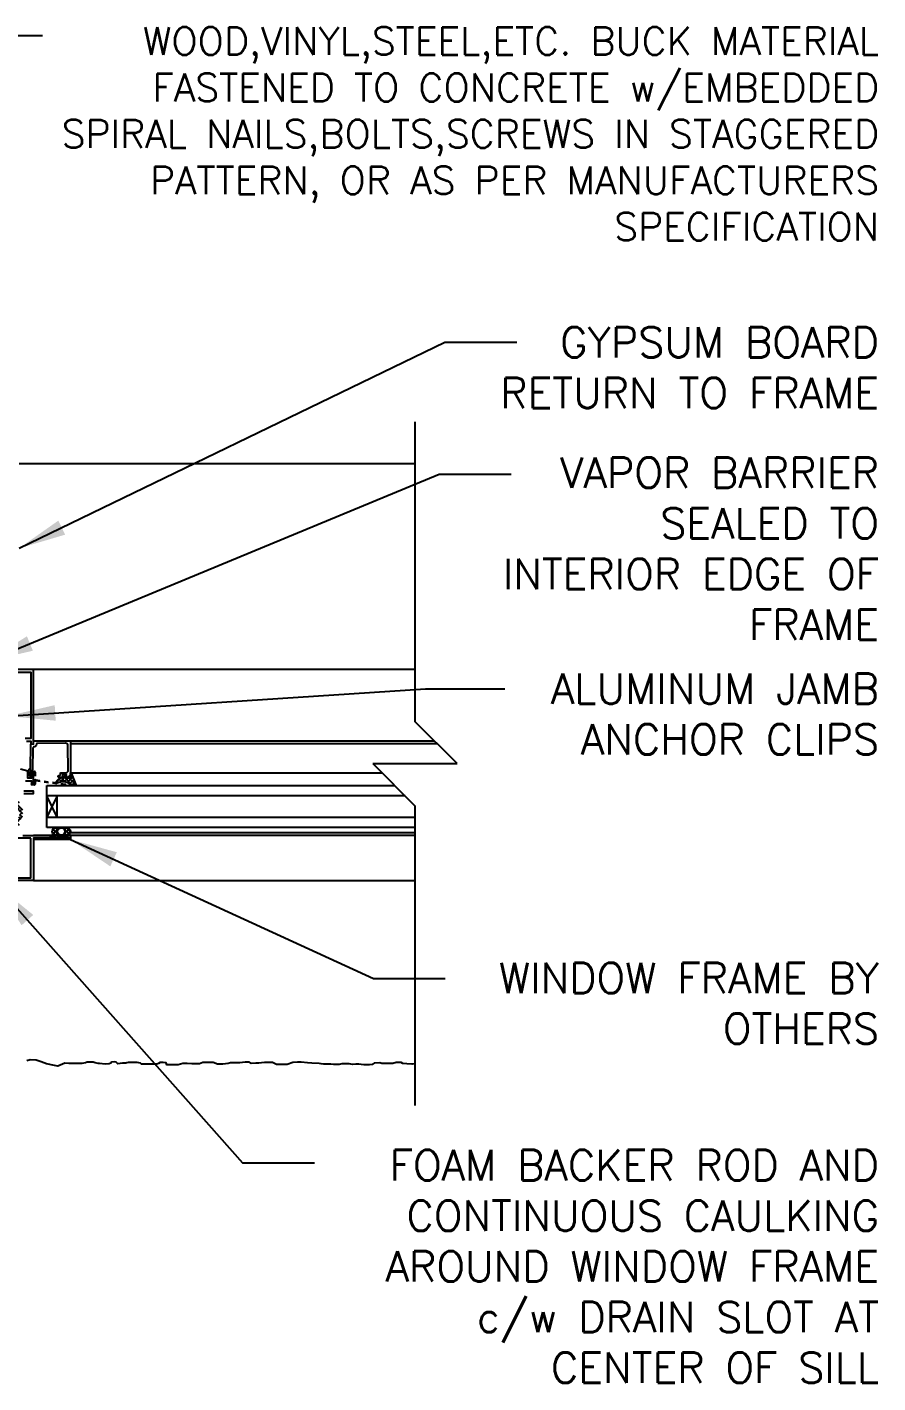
# Model space of a CAD drawing. Header units: inches. Extents: x 2867.8 to 2923.9, y 435.6 to 497.9.
# Drawn here: x 2903.74 to 2923.91, y 465.77 to 497.91 of the extents above; entities that cross this region are included whole.
import ezdxf

# ---------------------------------------------------------------- set-up
doc = ezdxf.new("R2010")
doc.units = ezdxf.units.IN
doc.header["$LTSCALE"] = 0.5
doc.header["$MEASUREMENT"] = 0
doc.linetypes.add('HIDDEN2', pattern=[0.1875, 0.125, -0.0625])
for name, color, linetype in [('HATCH', 12, 'CONTINUOUS'), ('LINE18', 9, 'CONTINUOUS'), ('line25', 2, 'CONTINUOUS'), ('LINE9', 9, 'CONTINUOUS'), ('TEXT', 4, 'CONTINUOUS')]:
    doc.layers.add(name, color=color, linetype=linetype)
doc.styles.add('DIM', font='romans.shx', dxfattribs={"width": 0.7})
doc.styles.get("Standard").update_dxf_attribs({"font": 'romans.shx'})
doc.dimstyles.new('ext_12', dxfattribs={"dimscale": 12, "dimtxt": 0.09375, "dimasz": 0.09375, "dimexe": 0.09375, "dimexo": 0.0625, "dimgap": 0.0625, "dimtad": 1, "dimdec": 1, "dimzin": 3, "dimdsep": 46, "dimlunit": 4, "dimtxsty": 'DIM', "dimcen": 0.09, "dimdle": 0.09375, "dimclrt": 4, "dimadec": 0, "dimazin": 0, "dimtfac": 1, "dimtdec": 1, "dimtmove": 2, "dimatfit": 3, "dimfxl": 0, "dimfrac": 2, "dimtolj": 1, "dimtzin": 0, "dimarcsym": 0})

msp = doc.modelspace()

# ---------------------------------------------------------------- hatches: boundary and pattern name
at = {"layer": 'HATCH'}
h = msp.add_hatch(dxfattribs=at)
h.set_pattern_fill('ANSI37', color=256, scale=0.5, angle=90, style=0)
h.set_pattern_definition([(135, (3424.88555, -2241.709686), (-0.0441941738, -0.0441941738), []), (225, (3424.88555, -2241.709686), (0.0441941738, -0.0441941738), [])])
h.paths.add_polyline_path([(2904.427, 478.933), (2904.674, 478.933, -0.973119), (2904.679, 478.743), (2904.427, 478.743, -1.00028)])
h.paths.add_polyline_path([(2904.55, 478.751, 1), (2904.55, 478.926, 1)], flags=16)
h.paths.add_polyline_path([(2904.768, 480.104), (2904.768, 480.229, -0.392741), (2904.794, 480.21), (2904.905, 479.933), (2904.801, 479.933, 0.314564), (2904.457, 479.987), (2904.431, 479.991), (2904.431, 480.018, -0.149443), (2904.55, 480.12), (2904.55, 480.12, 0.192913), (2904.571, 480.129, -0.089226), (2904.665, 480.143), (2904.669, 480.124, 0.315299), (2904.671, 480.121)])
h.paths.add_polyline_path([(2903.39, 479.466, 0.772598), (2903.375, 479.492, -0.343149), (2903.364, 479.496), (2903.354, 479.512, -0.131652), (2903.353, 479.516), (2903.353, 479.535, -0.414214), (2903.361, 479.543), (2903.55, 479.543, -0.414214), (2903.558, 479.535), (2903.558, 479.516, -0.131652), (2903.557, 479.512), (2903.548, 479.496, -0.343149), (2903.536, 479.492, 0.772598), (2903.522, 479.466), (2903.629, 479.359), (2903.629, 479.153), (2903.522, 479.045, 0.772598), (2903.536, 479.02, -0.343149), (2903.548, 479.015), (2903.557, 478.999, -0.131652), (2903.558, 478.995), (2903.558, 478.976, -0.414214), (2903.55, 478.968), (2903.361, 478.968, -0.414214), (2903.353, 478.976), (2903.353, 478.995, -0.131652), (2903.354, 478.999), (2903.364, 479.015, -0.343149), (2903.375, 479.02, 0.772598), (2903.39, 479.045), (2903.282, 479.153), (2903.282, 479.359)])
h.paths.add_polyline_path([(2903.571, 479.283), (2903.571, 479.228, -0.323848), (2903.529, 479.171, -0.326502), (2903.382, 479.171, -0.323848), (2903.341, 479.228), (2903.341, 479.283, -0.323848), (2903.382, 479.34, -0.326502), (2903.529, 479.34, -0.323848)], flags=16)

# ---------------------------------------------------------------- linework, layer by layer
for p, q in [((2912.935, 487.553), (2903.549, 487.553)), ((2912.935, 482.678), (2903.893, 482.678)), ((2904.768, 480.992), (2913.393, 480.992)), ((2904.768, 480.229), (2912.156, 480.229)), ((2912.935, 478.743), (2903.893, 478.743)), ((2912.935, 478.808), (2904.764, 478.808))]:
    msp.add_line(p, q, dxfattribs=at)
at = {"layer": 'HATCH', "flags": 128}
for points in [[(2904.768, 480.928), (2913.457, 480.928)], [(2903.893, 477.678), (2912.935, 477.678)]]:
    msp.add_lwpolyline(points, dxfattribs=at)
at = {"layer": 'HATCH'}
for points in [[(2904.768, 480.104), (2904.768, 480.229), (2904.771, 480.229, -0.36397), (2904.794, 480.21), (2904.905, 479.933), (2904.801, 479.933, 0.314564), (2904.457, 479.987), (2904.431, 479.991), (2904.431, 480.018, -0.264552), (2904.665, 480.143), (2904.669, 480.124, 0.315299), (2904.671, 480.121)], [(2904.679, 478.743), (2904.427, 478.743, -1), (2904.427, 478.933), (2904.674, 478.933, -0.973119)]]:
    msp.add_lwpolyline(points, format="xyb", close=True, dxfattribs=at)
msp.add_lwpolyline([(2912.935, 473.338), (2912.922, 473.334), (2912.875, 473.323), (2912.857, 473.323), (2912.738, 473.334), (2912.645, 473.338), (2912.606, 473.363), (2912.488, 473.36), (2912.408, 473.338), (2912.318, 473.338), (2912.239, 473.342), (2912.146, 473.342), (2912.099, 473.352), (2911.966, 473.349), (2911.922, 473.316), (2911.858, 473.306), (2911.732, 473.306), (2911.663, 473.316), (2911.606, 473.324), (2911.53, 473.324), (2911.451, 473.313), (2911.375, 473.334), (2911.31, 473.334), (2911.199, 473.334), (2911.134, 473.313), (2911.015, 473.313), (2910.94, 473.327), (2910.853, 473.327), (2910.767, 473.327), (2910.711, 473.331), (2910.66, 473.342), (2910.491, 473.345), (2910.39, 473.356), (2910.239, 473.37), (2910.149, 473.37), (2910.041, 473.367), (2909.904, 473.316), (2909.822, 473.313), (2909.652, 473.316), (2909.555, 473.36), (2909.44, 473.367), (2909.368, 473.367), (2909.3, 473.356), (2909.231, 473.349), (2909.163, 473.345), (2909.055, 473.342), (2908.997, 473.374), (2908.907, 473.374), (2908.786, 473.356), (2908.559, 473.356), (2908.505, 473.338), (2908.382, 473.327), (2908.253, 473.324), (2908.148, 473.36), (2908.044, 473.367), (2907.904, 473.36), (2907.868, 473.345), (2907.824, 473.334), (2907.745, 473.331), (2907.648, 473.331), (2907.536, 473.338), (2907.432, 473.338), (2907.378, 473.327), (2907.324, 473.309), (2907.256, 473.306), (2907.169, 473.309), (2907.079, 473.309), (2907.054, 473.309), (2907.04, 473.352), (2906.968, 473.36), (2906.892, 473.36), (2906.852, 473.342), (2906.813, 473.324), (2906.755, 473.32), (2906.698, 473.32), (2906.626, 473.32), (2906.539, 473.324), (2906.456, 473.327), (2906.432, 473.349), (2906.349, 473.36), (2906.277, 473.36), (2906.202, 473.36), (2906.133, 473.36), (2906.101, 473.352), (2906.079, 473.349), (2906.058, 473.345), (2906, 473.345), (2905.889, 473.334), (2905.856, 473.37), (2905.806, 473.378), (2905.741, 473.374), (2905.727, 473.349), (2905.687, 473.331), (2905.59, 473.327), (2905.456, 473.338), (2905.424, 473.338), (2905.356, 473.352), (2905.309, 473.37), (2905.161, 473.37), (2905.129, 473.356), (2905.035, 473.342), (2904.862, 473.338), (2904.729, 473.338), (2904.639, 473.345), (2904.47, 473.28), (2904.391, 473.295), (2904.204, 473.331), (2904.074, 473.378), (2903.952, 473.417), (2903.815, 473.424), (2903.736, 473.399)], dxfattribs=at)
msp.add_circle((2904.55, 478.838), 0.0875, dxfattribs=at)
at = {"layer": 'LINE18'}
for p, q in [((2904.207, 479.933), (2912.452, 479.933)), ((2904.207, 478.933), (2904.207, 479.933)), ((2912.935, 478.933), (2904.207, 478.933)), ((2904.768, 478.65), (2903.893, 478.65)), ((2903.893, 478.65), (2903.893, 477.693)), ((2904.768, 478.743), (2904.768, 478.65))]:
    msp.add_line(p, q, dxfattribs=at)
for points in [[(2903.725, 480.98), (2903.828, 480.98), (2903.828, 480.928, 0.36397), (2903.836, 480.918), (2903.881, 480.91, 0.466308), (2903.893, 480.92), (2903.893, 482.678), (2903.268, 482.678)], [(2903.705, 480.042), (2903.843, 480.042), (2903.843, 479.98), (2903.851, 479.98, 0.325505), (2903.88, 480.001), (2903.893, 480.042), (2903.893, 480.215, 0.414214), (2903.878, 480.23), (2903.858, 480.23, 0.414214), (2903.843, 480.215), (2903.843, 480.107), (2903.76, 480.107), (2903.76, 480.272), (2903.585, 480.319)]]:
    msp.add_lwpolyline(points, format="xyb", dxfattribs=at)
for points in [[(2903.318, 482.613), (2903.828, 482.613), (2903.828, 481.045), (2903.694, 481.045)], [(2903.66, 479.744), (2903.893, 479.744), (2903.893, 479.794), (2903.66, 479.794)], [(2903.643, 478.743), (2904.278, 478.743), (2904.298, 478.723), (2904.318, 478.743), (2904.338, 478.723), (2904.358, 478.743), (2904.378, 478.723), (2904.398, 478.743), (2904.418, 478.723), (2904.438, 478.743), (2904.458, 478.723), (2904.478, 478.743), (2904.498, 478.723), (2904.518, 478.743), (2904.538, 478.723), (2904.558, 478.743), (2904.578, 478.723), (2904.598, 478.743), (2904.618, 478.723), (2904.638, 478.743), (2904.658, 478.723), (2904.678, 478.743), (2904.698, 478.723), (2904.718, 478.743), (2904.768, 478.743), (2904.768, 478.678), (2903.893, 478.678), (2903.893, 477.678), (2903.268, 477.678)]]:
    msp.add_lwpolyline(points, dxfattribs=at)
msp.add_lwpolyline([(2904.515, 480.17, 0.414214), (2904.53, 480.185), (2904.53, 480.217, -0.414214), (2904.545, 480.232), (2904.656, 480.232, 0.418403), (2904.718, 480.295), (2904.709, 480.872, 0.413933), (2904.648, 480.932), (2903.978, 480.923, 0.407793), (2903.963, 480.908, -0.413876), (2903.892, 480.838, 0.412234), (2903.877, 480.824), (2903.87, 480.305, -0.339454), (2903.859, 480.291), (2903.825, 480.283), (2903.823, 480.175), (2903.828, 480.175, -1), (2903.828, 480.145), (2903.822, 480.145, -0.372719), (2903.792, 480.171), (2903.79, 480.191), (2903.778, 480.277, -0.380036), (2903.816, 480.332), (2903.82, 480.333), (2903.828, 480.901, -0.457705), (2903.846, 480.916), (2903.893, 480.908), (2903.893, 480.992), (2904.768, 480.992), (2904.768, 480.172, -0.267949), (2904.761, 480.159), (2904.697, 480.122, -0.57735), (2904.674, 480.135), (2904.674, 480.182), (2904.58, 480.182), (2904.58, 480.15, -0.414214), (2904.55, 480.12), (2904.496, 480.12, -0.414214), (2904.481, 480.135), (2904.481, 480.155, -0.414214), (2904.496, 480.17)], format="xyb", close=True, dxfattribs=at)
at = {"layer": 'LINE18', "linetype": 'HIDDEN2'}
msp.add_lwpolyline([(2903.908, 479.978), (2903.908, 480.233, 0.414214), (2903.903, 480.238), (2903.848, 480.238, -1), (2903.848, 480.263), (2903.92, 480.263, -0.414214), (2903.933, 480.25), (2903.933, 480.078, 0.370632), (2903.944, 480.065), (2904.646, 479.959, -0.995096), (2904.643, 479.941), (2903.947, 480.039, 0.455835), (2903.933, 480.026), (2903.933, 479.96, -0.414214), (2903.92, 479.948), (2903.848, 479.948, -1), (2903.848, 479.973), (2903.903, 479.973, 0.414214)], format="xyb", close=True, dxfattribs=at)
at = {"layer": 'LINE18'}
for points in [[(2904.207, 479.183), (2904.457, 479.183), (2904.457, 479.683), (2904.207, 479.683)], [(2903.828, 478.678), (2903.333, 478.678), (2903.333, 477.743), (2903.828, 477.743)]]:
    msp.add_lwpolyline(points, close=True, dxfattribs=at)
at = {"layer": 'line25', "color": 12}
for p, q in [((2912.702, 479.683), (2904.207, 479.683)), ((2904.457, 479.183), (2904.207, 479.683)), ((2904.457, 479.683), (2904.207, 479.183)), ((2904.207, 479.183), (2912.935, 479.183))]:
    msp.add_line(p, q, dxfattribs=at)
at = {"layer": 'LINE9'}
for p, q in [((2912.935, 488.553), (2912.935, 481.45)), ((2913.935, 480.45), (2912.935, 481.45)), ((2911.935, 480.45), (2913.935, 480.45)), ((2911.935, 480.45), (2912.935, 479.45)), ((2912.935, 479.45), (2912.935, 472.347))]:
    msp.add_line(p, q, dxfattribs=at)

# ---------------------------------------------------------------- texts
at = {"layer": 'TEXT', "char_height": 0.72}
for s, insert, width, attachment_point in [('{\\H0.9167x;WOOD,VINYL,STEEL,ETC. BUCK MATERIAL FASTENED TO CONCRETE w/EMBEDDED SPIRAL NAILS,BOLTS,SCREWS IN STAGGERED PATTERN, OR AS PER MANUFACTURERS SPECIFICATION}', (2923.935, 495.378), 21.5323, 6), ('GYPSUM BOARD RETURN TO FRAME', (2923.935, 490.798), 12.27646, 3), ('VAPOR BARRIER SEALED TO INTERIOR EDGE OF FRAME', (2923.935, 487.706), 10.66825, 3), ('ALUMINUM JAMB ANCHOR CLIPS', (2923.935, 482.585), 12.27646, 3), (' WINDOW FRAME BY OTHERS', (2923.935, 475.728), 12.27646, 3), ('FOAM BACKER ROD AND CONTINUOUS CAULKING AROUND WINDOW FRAME c/w DRAIN SLOT AT CENTER OF SILL ', (2923.935, 471.289), 14.78316, 3)]:
    msp.add_mtext(s, dxfattribs=dict(at, insert=insert, width=width, attachment_point=attachment_point))

# ---------------------------------------------------------------- leaders
at = {"layer": 'TEXT'}
for points in [[(2902.018, 485.477), (2902.018, 497.713), (2904.103, 497.713)], [(2903.549, 485.553), (2913.645, 490.437), (2915.349, 490.437)], [(2902.768, 482.866), (2913.507, 487.307), (2915.212, 487.307)], [(2903.285, 481.577), (2913.182, 482.224), (2915.065, 482.224)], [(2904.768, 478.65), (2911.949, 475.352), (2913.653, 475.352)], [(2903.002, 477.581), (2908.849, 470.988), (2910.553, 470.988)]]:
    msp.add_leader(points, dimstyle='ext_12', override={"dimgap": 0.0625, "dimtad": 0}, dxfattribs=at)

doc.saveas('drawing.dxf')
